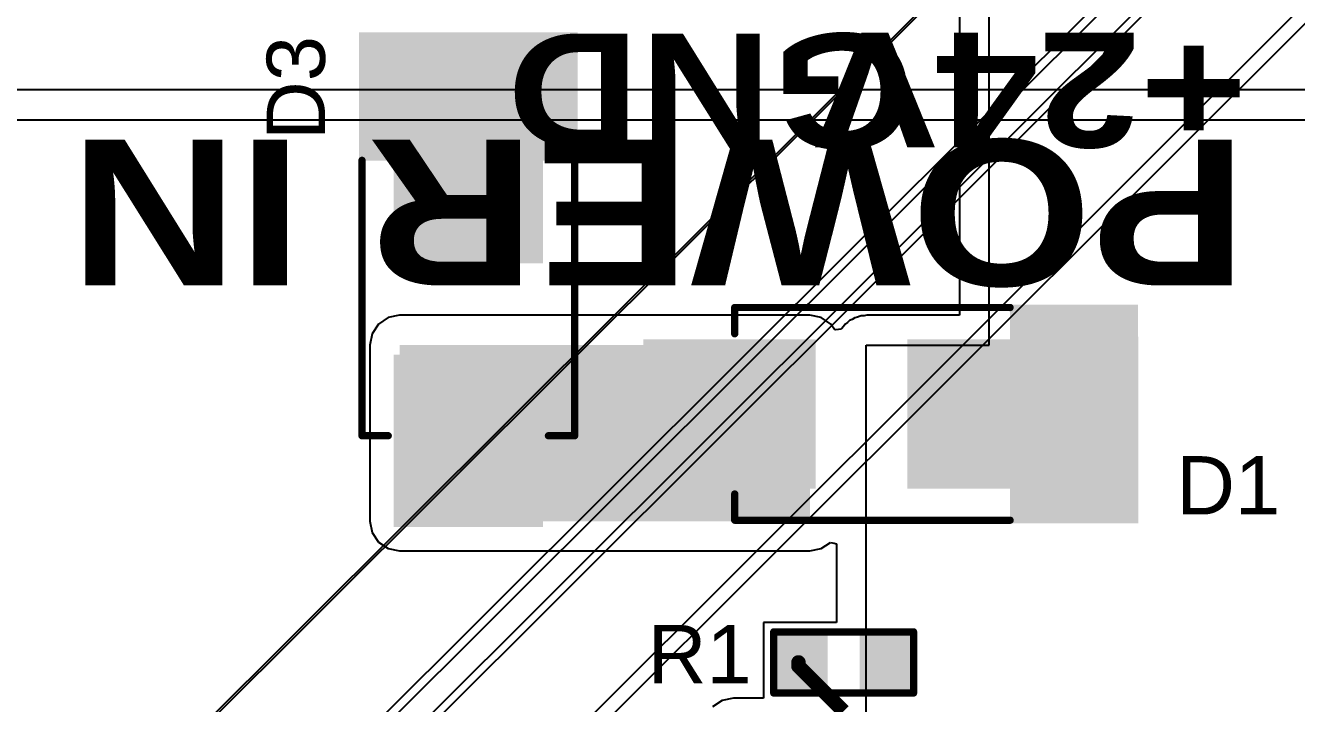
# Model space of a CAD drawing. Header units: inches. Extents: x -5 to 5258, y -4 to 5281.
# Drawn here: x 40.85 to 63.02, y 83.8 to 95.62 of the extents above; entities that cross this region are included whole.
import ezdxf

# ---------------------------------------------------------------- set-up
doc = ezdxf.new("R2010")
doc.units = ezdxf.units.IN
for name, color, linetype in [('Bottom Layer', 5, 'Continuous'), ('Top Layer', 1, 'Continuous'), ('Top Overlay', 2, 'Continuous'), ('Top Paste', 8, 'Continuous'), ('Top Solder', 216, 'Continuous')]:
    doc.layers.add(name, color=color, linetype=linetype)
doc.styles.add('Arial', font='', dxfattribs={"height": 0.2})
doc.styles.add('Arial Black_Bold', font='', dxfattribs={"height": 0.2})
doc.styles.get('Arial').set_extended_font_data('Arial')
doc.styles.get('Arial Black_Bold').set_extended_font_data('Arial Black', bold=True)

# ---------------------------------------------------------------- blocks, each defined once
blk = doc.blocks.new('28_UFQFPN__4_4__9')
at = {"layer": 'Top Solder'}
for p in [(-1.739, 1.711), (-1.589, -1.289), (-1.289, 2.211), (-1.289, -1.589), (1.561, -1.589), (1.711, 2.211), (2.211, 1.711), (2.211, -1.289)]:
    blk.add_line(p, (5248.373, 5235.421), dxfattribs=at)
blk = doc.blocks.new('R___0603_89')
at = {"layer": 'Top Layer'}
for points in [[(-0.381, 0.4445), (-0.381, -0.4445), (-1.143, -0.4445), (-1.143, 0.4445)], [(1.143, 0.4445), (1.143, -0.4445), (0.381, -0.4445), (0.381, 0.4445)]]:
    blk.add_hatch(color=1, dxfattribs=at).paths.add_polyline_path(points)
at = {"layer": 'Top Paste'}
for points in [[(-0.381, 0.4445), (-0.381, -0.4445), (-1.143, -0.4445), (-1.143, 0.4445)], [(1.143, 0.4445), (1.143, -0.4445), (0.381, -0.4445), (0.381, 0.4445)]]:
    blk.add_hatch(color=8, dxfattribs=at).paths.add_polyline_path(points)
at = {"layer": 'Top Solder'}
for points in [[(-0.2794, 0.5461), (-0.2794, -0.5461), (-1.2446, -0.5461), (-1.2446, 0.5461)], [(1.2446, 0.5461), (1.2446, -0.5461), (0.2794, -0.5461), (0.2794, 0.5461)]]:
    blk.add_hatch(color=216, dxfattribs=at).paths.add_polyline_path(points)
at = {"layer": 'Top Overlay'}
for points in [[(1.2192, 0.5334, 0.127, 0.127, 0), (-1.2192, 0.5334, 0.127, 0.127, 0)], [(-1.2192, 0.5334, 0.127, 0.127, 0), (-1.2192, -0.5334, 0.127, 0.127, 0)], [(1.2192, 0.5334, 0.127, 0.127, 0), (1.2192, -0.5334, 0.127, 0.127, 0)], [(1.2192, -0.5334, 0.127, 0.127, 0), (-1.2192, -0.5334, 0.127, 0.127, 0)]]:
    blk.add_lwpolyline(points, format="xyseb", dxfattribs=at)
for points in [[(-1.25095, 0.5334, 0.0635, 0.0635, 1), (-1.18745, 0.5334, 0.0635, 0.0635, 1)], [(-1.25095, 0.5334, 0.0635, 0.0635, 1), (-1.18745, 0.5334, 0.0635, 0.0635, 1)], [(1.18745, 0.5334, 0.0635, 0.0635, 1), (1.25095, 0.5334, 0.0635, 0.0635, 1)], [(1.18745, 0.5334, 0.0635, 0.0635, 1), (1.25095, 0.5334, 0.0635, 0.0635, 1)], [(-1.25095, -0.5334, 0.0635, 0.0635, 1), (-1.18745, -0.5334, 0.0635, 0.0635, 1)], [(-1.25095, -0.5334, 0.0635, 0.0635, 1), (-1.18745, -0.5334, 0.0635, 0.0635, 1)], [(1.18745, -0.5334, 0.0635, 0.0635, 1), (1.25095, -0.5334, 0.0635, 0.0635, 1)], [(1.18745, -0.5334, 0.0635, 0.0635, 1), (1.25095, -0.5334, 0.0635, 0.0635, 1)]]:
    blk.add_lwpolyline(points, format="xyseb", close=True, dxfattribs=at)
blk = doc.blocks.new('SMB__128')
at = {"layer": 'Top Layer'}
for points in [[(-3.7, -1.2), (-3.7, 1.2), (-0.9, 1.2), (-0.9, -1.2)], [(0.9, -1.2), (0.9, 1.2), (3.7, 1.2), (3.7, -1.2)]]:
    blk.add_hatch(color=1, dxfattribs=at).paths.add_polyline_path(points)
at = {"layer": 'Top Overlay'}
for points in [[(2.587, 1.245), (4.822, 1.245), (4.822, 1.905), (2.587, 1.905)], [(3.733, -1.654), (4.825, -1.654), (4.825, 1.343), (3.733, 1.343)], [(2.587, -1.905), (4.822, -1.905), (4.822, -1.245), (2.587, -1.245)]]:
    blk.add_hatch(color=2, dxfattribs=at).paths.add_polyline_path(points)
at = {"layer": 'Top Paste'}
for points in [[(-3.7, -1.2), (-3.7, 1.2), (-0.9, 1.2), (-0.9, -1.2)], [(0.9, -1.2), (0.9, 1.2), (3.7, 1.2), (3.7, -1.2)]]:
    blk.add_hatch(color=8, dxfattribs=at).paths.add_polyline_path(points)
at = {"layer": 'Top Solder'}
for points in [[(-3.802, -1.302), (-3.802, 1.302), (-0.798, 1.302), (-0.798, -1.302)], [(0.798, -1.302), (0.798, 1.302), (3.802, 1.302), (3.802, -1.302)]]:
    blk.add_hatch(color=216, dxfattribs=at).paths.add_polyline_path(points)
at = {"layer": 'Top Overlay'}
for points in [[(-2.21, 1.854, 0.127, 0.127, 0), (2.591, 1.854, 0.127, 0.127, 0)], [(-2.21, 1.854, 0.127, 0.127, 0), (-2.21, 1.397, 0.127, 0.127, 0)], [(-2.21, -1.397, 0.127, 0.127, 0), (-2.21, -1.854, 0.127, 0.127, 0)], [(-2.21, -1.854, 0.127, 0.127, 0), (2.591, -1.854, 0.127, 0.127, 0)]]:
    blk.add_lwpolyline(points, format="xyseb", dxfattribs=at)
for points in [[(-2.242, 1.854, 0.0635, 0.0635, 1), (-2.178, 1.854, 0.0635, 0.0635, 1)], [(-2.242, 1.854, 0.0635, 0.0635, 1), (-2.178, 1.854, 0.0635, 0.0635, 1)], [(2.559, 1.854, 0.0635, 0.0635, 1), (2.623, 1.854, 0.0635, 0.0635, 1)], [(-2.242, 1.397, 0.0635, 0.0635, 1), (-2.178, 1.397, 0.0635, 0.0635, 1)], [(-2.242, -1.397, 0.0635, 0.0635, 1), (-2.178, -1.397, 0.0635, 0.0635, 1)], [(-2.242, -1.854, 0.0635, 0.0635, 1), (-2.178, -1.854, 0.0635, 0.0635, 1)], [(-2.242, -1.854, 0.0635, 0.0635, 1), (-2.178, -1.854, 0.0635, 0.0635, 1)], [(2.559, -1.854, 0.0635, 0.0635, 1), (2.623, -1.854, 0.0635, 0.0635, 1)]]:
    blk.add_lwpolyline(points, format="xyseb", close=True, dxfattribs=at)
blk = doc.blocks.new('SMB__130')
at = {"layer": 'Top Layer'}
for points in [[(-3.7, -1.2), (-3.7, 1.2), (-0.9, 1.2), (-0.9, -1.2)], [(0.9, -1.2), (0.9, 1.2), (3.7, 1.2), (3.7, -1.2)]]:
    blk.add_hatch(color=1, dxfattribs=at).paths.add_polyline_path(points)
at = {"layer": 'Top Overlay'}
for points in [[(2.589, 1.245), (4.824, 1.245), (4.824, 1.905), (2.589, 1.905)], [(3.734, -1.651), (4.826, -1.651), (4.826, 1.346), (3.734, 1.346)], [(2.59, -1.906), (4.825, -1.906), (4.825, -1.245), (2.59, -1.245)]]:
    blk.add_hatch(color=2, dxfattribs=at).paths.add_polyline_path(points)
at = {"layer": 'Top Paste'}
for points in [[(-3.7, -1.2), (-3.7, 1.2), (-0.9, 1.2), (-0.9, -1.2)], [(0.9, -1.2), (0.9, 1.2), (3.7, 1.2), (3.7, -1.2)]]:
    blk.add_hatch(color=8, dxfattribs=at).paths.add_polyline_path(points)
at = {"layer": 'Top Solder'}
for points in [[(-3.802, -1.302), (-3.802, 1.302), (-0.798, 1.302), (-0.798, -1.302)], [(0.798, -1.302), (0.798, 1.302), (3.802, 1.302), (3.802, -1.302)]]:
    blk.add_hatch(color=216, dxfattribs=at).paths.add_polyline_path(points)
at = {"layer": 'Top Overlay'}
for points in [[(-2.21, 1.854, 0.127, 0.127, 0), (2.591, 1.854, 0.127, 0.127, 0)], [(-2.21, 1.397, 0.127, 0.127, 0), (-2.21, 1.854, 0.127, 0.127, 0)], [(-2.21, -1.854, 0.127, 0.127, 0), (-2.21, -1.397, 0.127, 0.127, 0)], [(-2.21, -1.854, 0.127, 0.127, 0), (2.591, -1.854, 0.127, 0.127, 0)]]:
    blk.add_lwpolyline(points, format="xyseb", dxfattribs=at)
for points in [[(-2.242, 1.854, 0.0635, 0.0635, 1), (-2.178, 1.854, 0.0635, 0.0635, 1)], [(-2.242, 1.854, 0.0635, 0.0635, 1), (-2.178, 1.854, 0.0635, 0.0635, 1)], [(2.559, 1.854, 0.0635, 0.0635, 1), (2.623, 1.854, 0.0635, 0.0635, 1)], [(-2.242, 1.397, 0.0635, 0.0635, 1), (-2.178, 1.397, 0.0635, 0.0635, 1)], [(-2.242, -1.397, 0.0635, 0.0635, 1), (-2.178, -1.397, 0.0635, 0.0635, 1)], [(-2.242, -1.854, 0.0635, 0.0635, 1), (-2.178, -1.854, 0.0635, 0.0635, 1)], [(-2.242, -1.854, 0.0635, 0.0635, 1), (-2.178, -1.854, 0.0635, 0.0635, 1)], [(2.559, -1.854, 0.0635, 0.0635, 1), (2.623, -1.854, 0.0635, 0.0635, 1)]]:
    blk.add_lwpolyline(points, format="xyseb", close=True, dxfattribs=at)

msp = doc.modelspace()

# ---------------------------------------------------------------- hatches: boundary and pattern name
at = {"layer": 'Top Layer'}
msp.add_hatch(color=1, dxfattribs=at).paths.add_polyline_path([(47.376, 86.98), (54.531, 86.98), (54.531, 90.051), (47.376, 90.051)])

# ---------------------------------------------------------------- linework, layer by layer
at = {"layer": 'Bottom Layer'}
for p, q in [((70.507, 94.498), (35.621, 94.498)), ((35.621, 93.98), (70.507, 93.98))]:
    msp.add_line(p, q, dxfattribs=at)
at = {"layer": 'Top Layer'}
for p, q in [((57.14, 104.924), (57.14, 90.569)), ((57.658, 90.051), (57.658, 104.924)), ((47.177, 90.529), (47.009, 90.417)), ((47.376, 90.569), (47.177, 90.529)), ((54.531, 90.569), (47.376, 90.569)), ((54.729, 90.529), (54.531, 90.569)), ((54.897, 90.417), (54.729, 90.529)), ((55.187, 90.442), (55.145, 90.414)), ((55.223, 90.479), (55.187, 90.442)), ((55.271, 90.498), (55.223, 90.479)), ((55.313, 90.526), (55.271, 90.498)), ((55.363, 90.536), (55.313, 90.526)), ((55.41, 90.556), (55.363, 90.536)), ((55.425, 90.559), (55.41, 90.556)), ((55.476, 90.559), (55.425, 90.559)), ((55.526, 90.569), (55.476, 90.559)), ((57.14, 90.569), (55.526, 90.569)), ((46.897, 90.249), (46.858, 90.051)), ((47.009, 90.417), (46.897, 90.249)), ((54.961, 90.322), (54.897, 90.417)), ((54.982, 90.315), (54.961, 90.322)), ((55.078, 90.33), (54.982, 90.315)), ((55.081, 90.336), (55.078, 90.33)), ((55.117, 90.372), (55.081, 90.336)), ((55.145, 90.414), (55.117, 90.372)), ((46.858, 90.051), (46.858, 86.98)), ((55.511, 90.048), (55.526, 90.051)), ((55.511, 81.22), (55.511, 90.048)), ((55.526, 90.051), (57.658, 90.051)), ((46.858, 86.98), (46.897, 86.781)), ((46.897, 86.781), (47.009, 86.613)), ((47.009, 86.613), (47.177, 86.501)), ((47.177, 86.501), (47.376, 86.462)), ((47.376, 86.462), (54.531, 86.462)), ((54.531, 86.462), (54.729, 86.501)), ((54.729, 86.501), (54.892, 86.61)), ((54.892, 86.61), (54.953, 86.597)), ((54.953, 86.597), (54.993, 86.584)), ((54.993, 86.584), (54.993, 85.317)), ((54.993, 85.215), (53.723, 85.215)), ((53.723, 85.215), (53.723, 83.894)), ((54.993, 85.317), (54.993, 85.215)), ((53.001, 83.855), (52.833, 83.743)), ((53.2, 83.894), (53.001, 83.855)), ((53.723, 83.894), (53.2, 83.894))]:
    msp.add_line(p, q, dxfattribs=at)
for points in [[(54.332, 84.453, 0.254, 0.254, 0), (54.332, 84.517, 0.254, 0.254, 0)], [(54.332, 84.453, 0.254, 0.254, 0), (55.118, 83.667, 0.254, 0.254, 0)]]:
    msp.add_lwpolyline(points, format="xyseb", dxfattribs=at)
for points in [[(54.269, 84.517, 0.127, 0.127, 1), (54.396, 84.517, 0.127, 0.127, 1)], [(54.269, 84.453, 0.127, 0.127, 1), (54.396, 84.453, 0.127, 0.127, 1)], [(54.269, 84.453, 0.127, 0.127, 1), (54.396, 84.453, 0.127, 0.127, 1)]]:
    msp.add_lwpolyline(points, format="xyseb", close=True, dxfattribs=at)

# ---------------------------------------------------------------- block references
for name, p in [('28_UFQFPN__4_4__9', (9.381, 45.468)), ('SMB__130', (55.431, 88.851))]:
    msp.add_blockref(name, p)
for name, p, rotation in [('SMB__128', (48.576, 90.68), 90), ('R___0603_89', (55.12, 84.517), 180)]:
    msp.add_blockref(name, p, dxfattribs=dict(rotation=rotation))

# ---------------------------------------------------------------- texts
at = {"layer": 'Top Overlay'}
for s, height, rotation, style, p in [('D3', 1.016, 90, 'Arial', (46.076, 93.625)), ('GND', 2, 180, 'Arial Black_Bold', (56.358, 95.481)), ('+24V', 2, 180, 'Arial Black_Bold', (62.157, 95.498)), ('POWER IN', 2.54, 180, 'Arial Black_Bold', (62.157, 93.629))]:
    msp.add_text(s, height=height, rotation=rotation, dxfattribs=dict(at, style=style)).set_placement(p)
at = {"layer": 'Top Overlay', "style": 'Arial'}
for s, p in [('D1', (60.918, 87.098)), ('R1', (51.704, 84.153))]:
    msp.add_text(s, height=1.016, dxfattribs=at).set_placement(p)

doc.saveas('drawing.dxf')
